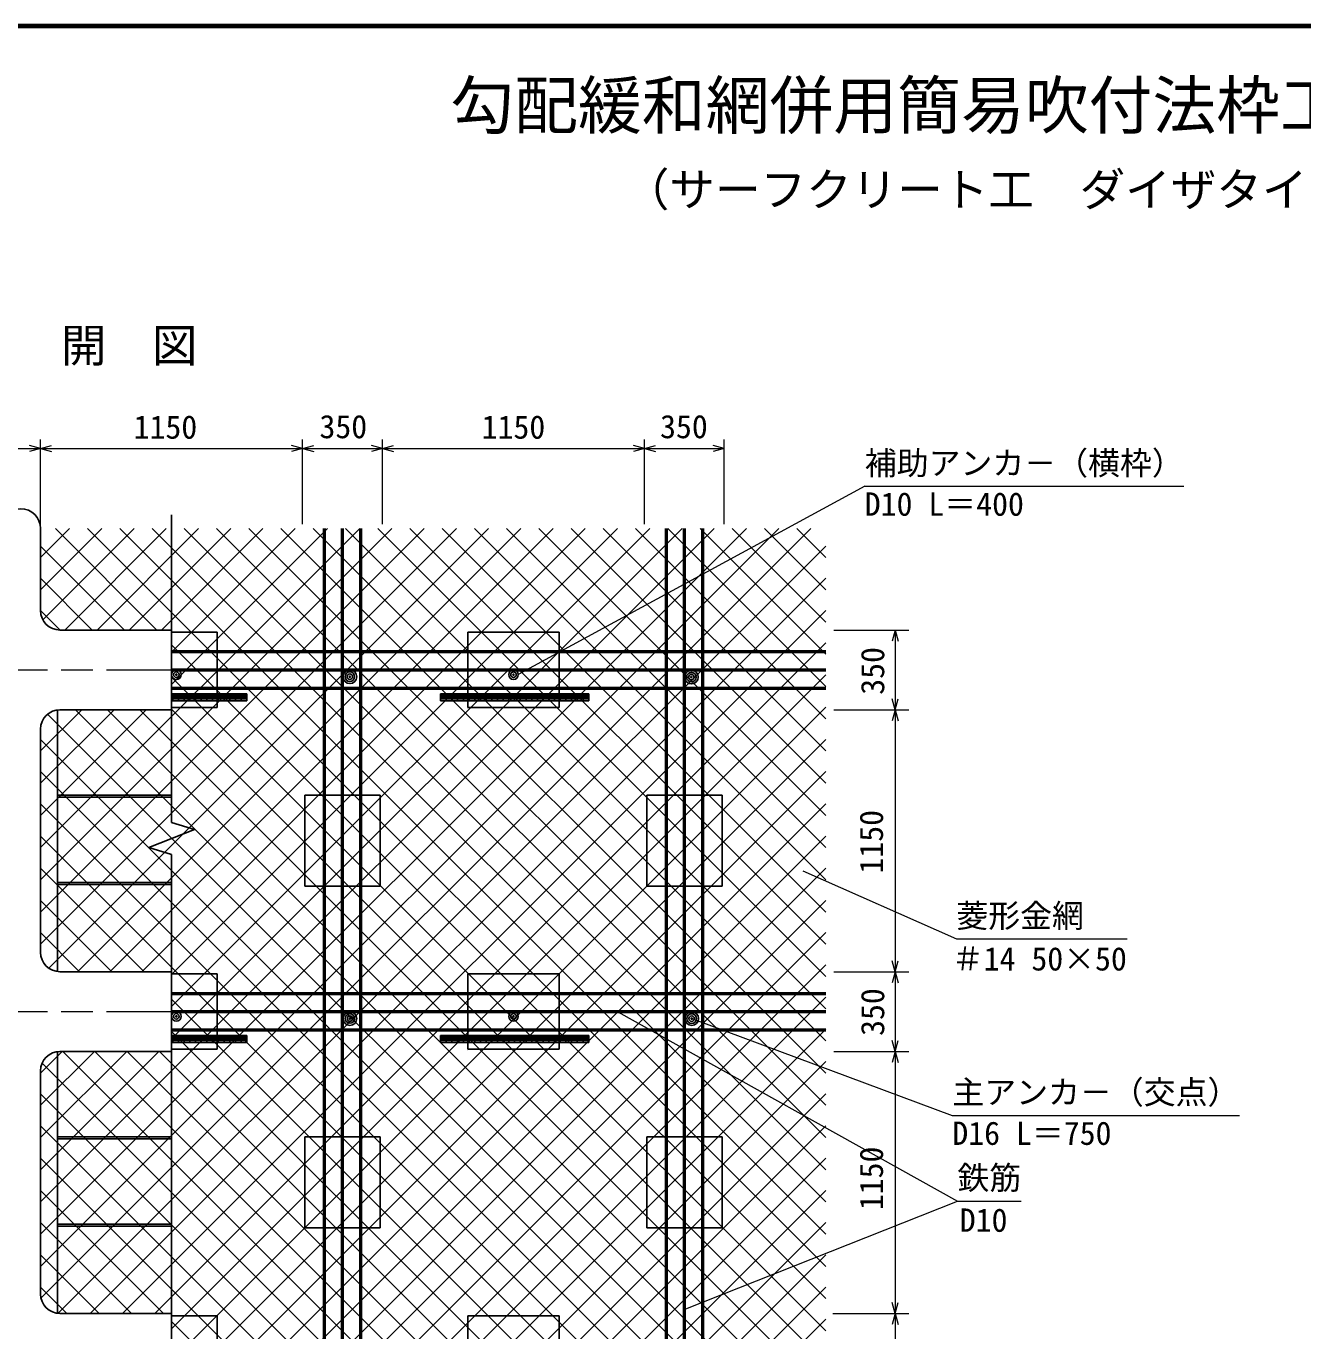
# Model space of a CAD drawing. Units: millimetres, scale not verified. Extents: x 400 to 16400, y 400 to 11650.
# Drawn here: x 4605 to 10207, y 5752 to 11480 of the extents above; entities that cross this region are included whole.
import ezdxf
from ezdxf.enums import TextEntityAlignment as Align

# ---------------------------------------------------------------- set-up
doc = ezdxf.new("R2010")
doc.units = ezdxf.units.MM
doc.header["$LTSCALE"] = 40
doc.linetypes.add('CHAIN', pattern=[18.5, 12, -1.5, 3.5, -1.5])
for name, color, linetype, lineweight in [('C-BMK', 2, 'CHAIN', 13), ('C-STR', 6, 'Continuous', 25), ('C-STR-DIM', 1, 'Continuous', 13), ('C-STR-HTXT', 7, 'Continuous', 13), ('C-TTL', 2, 'Continuous', 70)]:
    doc.layers.add(name, color=color, linetype=linetype, lineweight=lineweight)
doc.layers.add('C-TTL-TXT', color=7, linetype='Continuous')
doc.styles.add('ＭＳ ゴシック', font='')
doc.styles.get('ＭＳ ゴシック').set_extended_font_data('MS Gothic')

msp = doc.modelspace()

# ---------------------------------------------------------------- linework, layer by layer
at = {"layer": 'C-BMK'}
for p, q in [((1258.7, 8653.95), (5248.7, 8653.95)), ((1258.7, 7153.95), (5248.7, 7153.95))]:
    msp.add_line(p, q, dxfattribs=at)
at = {"layer": 'C-STR', "color": 7}
for p, q in [((5243.7, 7983.95), (5243.7, 9333.95)), ((4668.7, 8913.95), (4668.7, 9273.95)), ((4753.7, 8828.95), (5243.7, 8828.95)), ((4753.7, 8478.95), (5243.7, 8478.95)), ((4668.7, 7413.95), (4668.7, 8393.95)), ((5343.7, 7953.95), (5243.7, 7983.95)), ((5143.7, 7873.95), (5343.7, 7953.95)), ((5243.7, 4983.95), (5243.7, 7843.95)), ((4753.7, 7328.95), (5243.7, 7328.95)), ((4753.7, 6978.95), (5243.7, 6978.95)), ((4668.7, 5913.95), (4668.7, 6893.95)), ((4753.7, 5828.95), (5243.7, 5828.95))]:
    msp.add_line(p, q, dxfattribs=at)
at = {"layer": 'C-STR', "color": 1}
for p, q in [((6068.85, 9273.95), (4668.7, 7873.8)), ((4668.7, 7732.38), (6210.27, 9273.95)), ((6351.69, 9273.95), (4668.7, 7590.96)), ((4668.7, 7449.54), (6493.11, 9273.95)), ((7765.91, 9273.95), (4668.7, 6176.75)), ((4668.7, 6035.32), (7907.33, 9273.95)), ((4668.7, 6318.17), (7624.48, 9273.95)), ((4937.48, 9273.95), (4668.7, 9005.17)), ((4668.7, 9146.59), (4796.06, 9273.95)), ((8048.75, 9273.95), (4670.65, 5895.85)), ((4678.77, 8873.82), (5078.9, 9273.95)), ((6634.53, 9273.95), (4704.92, 7344.34)), ((5178.65, 8828.95), (4733.65, 9273.95)), ((5220.32, 9273.95), (4775.32, 8828.95)), ((4830.96, 7328.95), (6775.96, 9273.95)), ((8113.7, 6035.32), (4875.07, 9273.95)), ((4916.74, 8828.95), (5361.74, 9273.95)), ((6917.38, 9273.95), (4972.38, 7328.95)), ((5016.49, 9273.95), (8113.7, 6176.75)), ((5058.16, 8828.95), (5503.16, 9273.95)), ((5113.8, 7328.95), (7058.8, 9273.95)), ((8113.7, 6318.17), (5157.91, 9273.95)), ((5199.59, 8828.95), (5644.59, 9273.95)), ((7483.06, 9273.95), (5242.7, 7033.59)), ((5786.01, 9273.95), (5243.7, 8731.65)), ((5243.7, 7176.01), (7341.64, 9273.95)), ((7200.22, 9273.95), (5243.7, 7317.43)), ((5243.7, 8590.22), (5927.43, 9273.95)), ((5299.33, 9273.95), (8113.7, 6459.59)), ((8113.7, 6601.01), (5440.75, 9273.95)), ((5582.18, 9273.95), (8113.7, 6742.43)), ((8113.7, 6883.85), (5723.6, 9273.95)), ((5865.02, 9273.95), (8113.7, 7025.27)), ((8113.7, 7166.7), (6006.44, 9273.95)), ((6147.86, 9273.95), (8113.7, 7308.12)), ((8113.7, 7449.54), (6289.28, 9273.95)), ((6430.7, 9273.95), (8113.7, 7590.96)), ((8113.7, 7732.38), (6572.12, 9273.95)), ((6713.55, 9273.95), (8113.7, 7873.8)), ((8113.7, 8015.22), (6854.97, 9273.95)), ((6996.39, 9273.95), (8113.7, 8156.65)), ((8113.7, 8298.07), (7137.81, 9273.95)), ((7279.23, 9273.95), (8113.7, 8439.49)), ((8113.7, 8580.91), (7420.65, 9273.95)), ((7562.07, 9273.95), (8113.7, 8722.33)), ((8113.7, 8863.75), (7703.5, 9273.95)), ((7844.92, 9273.95), (8113.7, 9005.17)), ((8113.7, 9146.59), (7986.34, 9273.95)), ((4668.7, 9197.48), (5037.23, 8828.95)), ((4745.17, 5828.95), (8113.7, 9197.48)), ((4668.7, 9056.06), (4895.8, 8828.95)), ((8113.7, 9056.06), (4886.59, 5828.95)), ((4754.38, 8828.95), (4668.7, 8914.64)), ((8113.7, 8914.64), (5028.01, 5828.95)), ((8113.7, 8773.22), (5169.43, 5828.95)), ((5243.7, 8763.9), (8113.7, 5893.9)), ((5243.7, 5761.8), (8113.7, 8631.8)), ((8113.7, 5752.48), (5243.7, 8622.48)), ((4668.7, 8015.22), (5133.43, 8479.95)), ((4668.7, 8156.65), (4991.01, 8478.95)), ((4849.59, 8478.95), (4668.7, 8298.07)), ((8113.7, 5186.8), (4821.54, 8478.95)), ((8113.7, 5328.22), (4962.96, 8478.95)), ((8113.7, 5469.64), (5104.38, 8478.95)), ((8113.7, 8490.38), (5243.7, 5620.38)), ((5243.7, 8481.06), (8113.7, 5611.06)), ((4699.58, 8459.5), (8113.7, 5045.38)), ((4668.7, 4903.95), (8113.7, 8348.95)), ((8113.7, 4903.95), (4668.7, 8348.95)), ((8113.7, 8207.53), (4668.7, 4762.53)), ((4668.7, 8207.53), (8113.7, 4762.53)), ((4668.7, 4621.11), (8113.7, 8066.11)), ((8113.7, 4621.11), (4668.7, 8066.11)), ((8113.7, 7924.69), (4668.7, 4479.69)), ((8113.7, 4479.69), (4668.7, 7924.69)), ((5123.01, 7328.95), (4668.7, 7783.27)), ((8113.7, 7783.27), (4689.12, 4358.69)), ((4668.7, 7641.85), (4981.59, 7328.95)), ((8113.7, 7641.85), (4800.3, 4328.45)), ((4840.17, 7328.95), (4668.7, 7500.43)), ((4941.23, 4327.95), (8113.7, 7500.43)), ((8113.7, 7359), (5083.65, 4328.95)), ((5225.07, 4328.95), (8113.7, 7217.58)), ((8113.7, 4338.27), (5243.7, 7208.27)), ((8113.7, 7076.16), (5243.7, 4206.16)), ((5243.7, 7066.85), (8113.7, 4196.85)), ((4668.7, 6883.85), (4763.8, 6978.95)), ((5046.64, 6978.95), (4668.7, 6601.01)), ((5188.06, 6978.95), (4668.7, 6459.59)), ((4905.22, 6978.95), (4668.7, 6742.43)), ((4765.91, 6978.95), (7765.91, 3978.95)), ((7907.33, 3978.95), (4907.33, 6978.95)), ((8048.75, 3978.95), (5048.75, 6978.95)), ((8113.7, 4055.43), (5190.17, 6978.95)), ((5242.7, 4063.74), (8113.7, 6934.74)), ((7624.48, 3978.95), (4675.7, 6927.74)), ((7553.77, 3908.24), (4668.7, 6793.32)), ((8113.7, 6793.32), (5299.33, 3978.95)), ((7341.64, 3978.95), (4668.7, 6651.9)), ((5440.75, 3978.95), (8113.7, 6651.9)), ((4668.7, 6510.48), (7200.22, 3978.95)), ((8113.7, 6510.48), (5582.18, 3978.95)), ((5208.8, 5828.95), (4668.7, 6369.05)), ((5723.6, 3978.95), (8113.7, 6369.05)), ((5067.38, 5828.95), (4668.7, 6227.63)), ((8113.7, 6227.63), (5865.02, 3978.95)), ((4668.7, 6086.21), (4925.96, 5828.95)), ((6006.44, 3978.95), (8113.7, 6086.21)), ((4668.7, 5944.79), (4784.53, 5828.95)), ((8113.7, 5944.79), (6147.86, 3978.95)), ((7058.8, 3978.95), (5243.7, 5794.05)), ((6289.28, 3978.95), (8113.7, 5803.37))]:
    msp.add_line(p, q, dxfattribs=at)
at = {"layer": 'C-STR', "color": 7, "lineweight": 50}
for p, q in [((5913.7, 9273.95), (5913.7, 3973.95)), ((5993.7, 3973.95), (5993.7, 9273.95)), ((6073.7, 3973.95), (6073.7, 9273.95)), ((7413.7, 9273.95), (7413.7, 3973.95)), ((7493.7, 3973.95), (7493.7, 9273.95)), ((7573.7, 3973.95), (7573.7, 9273.95)), ((5243.7, 8733.95), (8113.7, 8733.95)), ((5243.7, 8653.95), (8113.7, 8653.95)), ((5243.7, 8573.95), (8113.7, 8573.95)), ((5243.7, 7233.95), (8113.7, 7233.95)), ((5243.7, 7153.95), (8113.7, 7153.95)), ((5243.7, 7073.95), (8113.7, 7073.95))]:
    msp.add_line(p, q, dxfattribs=at)
at = {"layer": 'C-STR'}
for p, q in [((5243.7, 8818.95), (5443.7, 8818.95)), ((5443.7, 8488.95), (5443.7, 8818.95)), ((6543.7, 8818.95), (6943.7, 8818.95)), ((6543.7, 8818.95), (6543.7, 8488.95)), ((6943.7, 8488.95), (6943.7, 8818.95)), ((5243.7, 8548.76), (5573.7, 8548.76)), ((5243.7, 8541.26), (5573.7, 8541.26)), ((5248.7, 8518.76), (5248.7, 8548.76)), ((5273.7, 8518.76), (5273.7, 8548.76)), ((5298.7, 8518.76), (5298.7, 8548.76)), ((5323.7, 8518.76), (5323.7, 8548.76)), ((5348.7, 8518.76), (5348.7, 8548.76)), ((5373.7, 8518.76), (5373.7, 8548.76)), ((5398.7, 8518.76), (5398.7, 8548.76)), ((5423.7, 8518.76), (5423.7, 8548.76)), ((5448.7, 8518.76), (5448.7, 8548.76)), ((5473.7, 8518.76), (5473.7, 8548.76)), ((5498.7, 8518.76), (5498.7, 8548.76)), ((5523.7, 8518.76), (5523.7, 8548.76)), ((5548.7, 8518.76), (5548.7, 8548.76)), ((5573.7, 8518.76), (5573.7, 8548.76)), ((6423.7, 8548.76), (7073.7, 8548.76)), ((6423.7, 8518.76), (6423.7, 8548.76)), ((6423.7, 8541.26), (7073.7, 8541.26)), ((6448.7, 8518.76), (6448.7, 8548.76)), ((6473.7, 8518.76), (6473.7, 8548.76)), ((6498.7, 8518.76), (6498.7, 8548.76)), ((6523.7, 8518.76), (6523.7, 8548.76)), ((6548.7, 8518.76), (6548.7, 8548.76)), ((6573.7, 8518.76), (6573.7, 8548.76)), ((6598.7, 8518.76), (6598.7, 8548.76)), ((6623.7, 8518.76), (6623.7, 8548.76)), ((6648.7, 8518.76), (6648.7, 8548.76)), ((6673.7, 8518.76), (6673.7, 8548.76)), ((6698.7, 8518.76), (6698.7, 8548.76)), ((6723.7, 8518.76), (6723.7, 8548.76)), ((6748.7, 8518.76), (6748.7, 8548.76)), ((6773.7, 8518.76), (6773.7, 8548.76)), ((6798.7, 8518.76), (6798.7, 8548.76)), ((6823.7, 8518.76), (6823.7, 8548.76)), ((6848.7, 8518.76), (6848.7, 8548.76)), ((6873.7, 8518.76), (6873.7, 8548.76)), ((6898.7, 8518.76), (6898.7, 8548.76)), ((6923.7, 8518.76), (6923.7, 8548.76)), ((6948.7, 8518.76), (6948.7, 8548.76)), ((6973.7, 8518.76), (6973.7, 8548.76)), ((6998.7, 8518.76), (6998.7, 8548.76)), ((7023.7, 8518.76), (7023.7, 8548.76)), ((7048.7, 8518.76), (7048.7, 8548.76)), ((7073.7, 8518.76), (7073.7, 8548.76)), ((4743.7, 8478.95), (4743.7, 7328.95)), ((5243.7, 8533.76), (5573.7, 8533.76)), ((5243.7, 8526.26), (5573.7, 8526.26)), ((5243.7, 8518.76), (5573.7, 8518.76)), ((5443.7, 8488.95), (5243.7, 8488.95)), ((6423.7, 8533.76), (7073.7, 8533.76)), ((6423.7, 8526.26), (7073.7, 8526.26)), ((6423.7, 8518.76), (7073.7, 8518.76)), ((6943.7, 8488.95), (6543.7, 8488.95)), ((6543.7, 8484), (6543.7, 8483.95)), ((5243.7, 8104.25), (4743.7, 8104.25)), ((5243.7, 8095.55), (4743.7, 8095.55)), ((6158.7, 8103.95), (5828.7, 8103.95)), ((5828.7, 7703.95), (5828.7, 8103.95)), ((6158.7, 8103.95), (6158.7, 7703.95)), ((7658.7, 8103.95), (7328.7, 8103.95)), ((7328.7, 7703.95), (7328.7, 8103.95)), ((7658.7, 8103.95), (7658.7, 7703.95)), ((5243.7, 7843.95), (5143.7, 7873.95)), ((4743.7, 7720.95), (5243.7, 7720.95)), ((5243.7, 7712.25), (4743.7, 7712.25)), ((5828.7, 7703.95), (6158.7, 7703.95)), ((7328.7, 7703.95), (7658.7, 7703.95)), ((5243.7, 7318.95), (5443.7, 7318.95)), ((5443.7, 6988.95), (5443.7, 7318.95)), ((6543.7, 7318.95), (6943.7, 7318.95)), ((6543.7, 7318.95), (6543.7, 6988.95)), ((6943.7, 6988.95), (6943.7, 7318.95)), ((5243.7, 7048.76), (5573.7, 7048.76)), ((5248.7, 7018.76), (5248.7, 7048.76)), ((5273.7, 7018.76), (5273.7, 7048.76)), ((5298.7, 7018.76), (5298.7, 7048.76)), ((5323.7, 7018.76), (5323.7, 7048.76)), ((5348.7, 7018.76), (5348.7, 7048.76)), ((5373.7, 7018.76), (5373.7, 7048.76)), ((5398.7, 7018.76), (5398.7, 7048.76)), ((5423.7, 7018.76), (5423.7, 7048.76)), ((5448.7, 7018.76), (5448.7, 7048.76)), ((5473.7, 7018.76), (5473.7, 7048.76)), ((5498.7, 7018.76), (5498.7, 7048.76)), ((5523.7, 7018.76), (5523.7, 7048.76)), ((5548.7, 7018.76), (5548.7, 7048.76)), ((5573.7, 7018.76), (5573.7, 7048.76)), ((6423.7, 7048.76), (7073.7, 7048.76)), ((6423.7, 7018.76), (6423.7, 7048.76)), ((6448.7, 7018.76), (6448.7, 7048.76)), ((6473.7, 7018.76), (6473.7, 7048.76)), ((6498.7, 7018.76), (6498.7, 7048.76)), ((6523.7, 7018.76), (6523.7, 7048.76)), ((6548.7, 7018.76), (6548.7, 7048.76)), ((6573.7, 7018.76), (6573.7, 7048.76)), ((6598.7, 7018.76), (6598.7, 7048.76)), ((6623.7, 7018.76), (6623.7, 7048.76)), ((6648.7, 7018.76), (6648.7, 7048.76)), ((6673.7, 7018.76), (6673.7, 7048.76)), ((6698.7, 7018.76), (6698.7, 7048.76)), ((6723.7, 7018.76), (6723.7, 7048.76)), ((6748.7, 7018.76), (6748.7, 7048.76)), ((6773.7, 7018.76), (6773.7, 7048.76)), ((6798.7, 7018.76), (6798.7, 7048.76)), ((6823.7, 7018.76), (6823.7, 7048.76)), ((6848.7, 7018.76), (6848.7, 7048.76)), ((6873.7, 7018.76), (6873.7, 7048.76)), ((6898.7, 7018.76), (6898.7, 7048.76)), ((6923.7, 7018.76), (6923.7, 7048.76)), ((6948.7, 7018.76), (6948.7, 7048.76)), ((6973.7, 7018.76), (6973.7, 7048.76)), ((6998.7, 7018.76), (6998.7, 7048.76)), ((7023.7, 7018.76), (7023.7, 7048.76)), ((7048.7, 7018.76), (7048.7, 7048.76)), ((7073.7, 7018.76), (7073.7, 7048.76)), ((5243.7, 7041.26), (5573.7, 7041.26)), ((5243.7, 7033.76), (5573.7, 7033.76)), ((5243.7, 7026.26), (5573.7, 7026.26)), ((5243.7, 7018.76), (5573.7, 7018.76)), ((5443.7, 6988.95), (5243.7, 6988.95)), ((6423.7, 7041.26), (7073.7, 7041.26)), ((6423.7, 7033.76), (7073.7, 7033.76)), ((6423.7, 7026.26), (7073.7, 7026.26)), ((6423.7, 7018.76), (7073.7, 7018.76)), ((6943.7, 6988.95), (6543.7, 6988.95)), ((4743.7, 6978.95), (4743.7, 5828.95)), ((6543.7, 6984), (6543.7, 6983.95)), ((5243.7, 6604.25), (4743.7, 6604.25)), ((5243.7, 6595.55), (4743.7, 6595.55)), ((6158.7, 6603.95), (5828.7, 6603.95)), ((5828.7, 6203.95), (5828.7, 6603.95)), ((6158.7, 6603.95), (6158.7, 6203.95)), ((7658.7, 6603.95), (7328.7, 6603.95)), ((7328.7, 6203.95), (7328.7, 6603.95)), ((7658.7, 6603.95), (7658.7, 6203.95)), ((4743.7, 6220.95), (5243.7, 6220.95)), ((5243.7, 6212.25), (4743.7, 6212.25)), ((5828.7, 6203.95), (6158.7, 6203.95)), ((7328.7, 6203.95), (7658.7, 6203.95)), ((5243.7, 5818.95), (5443.7, 5818.95)), ((5443.7, 5488.95), (5443.7, 5818.95)), ((6543.7, 5818.95), (6943.7, 5818.95)), ((6543.7, 5818.95), (6543.7, 5488.95)), ((6943.7, 5488.95), (6943.7, 5818.95))]:
    msp.add_line(p, q, dxfattribs=at)
at = {"layer": 'C-STR', "color": 7}
for centre, radius in [((5264.7, 8632.95), 21), ((6025.7, 8623.95), 30), ((6743.7, 8632.95), 21), ((7524.2, 8621.95), 30), ((5264.7, 8632.95), 12), ((5264.7, 8632.95), 3), ((6025.7, 8623.95), 21), ((6025.7, 8623.95), 12), ((6025.7, 8623.95), 3), ((6743.7, 8632.95), 12), ((6743.7, 8632.95), 3), ((7524.2, 8621.95), 21), ((7524.2, 8621.95), 12), ((7524.2, 8621.95), 3), ((5264.7, 7132.95), 21), ((5264.7, 7132.95), 12), ((5264.7, 7132.95), 3), ((6025.95, 7123.45), 30), ((6025.95, 7123.45), 21), ((6025.95, 7123.45), 12), ((6025.95, 7123.45), 3), ((6743.7, 7132.95), 21), ((6743.7, 7132.95), 12), ((6743.7, 7132.95), 3), ((7525.7, 7122.95), 30), ((7525.7, 7122.95), 21), ((7525.7, 7122.95), 12), ((7525.7, 7122.95), 3)]:
    msp.add_circle(centre, radius, dxfattribs=at)
for centre, radius, start, end in [((4581.2, 9273.95), 87.5, 359.99992, 179.99992), ((4753.7, 8913.95), 85, 180, 270), ((4753.7, 8393.95), 85, 90, 180), ((4753.7, 7413.95), 85, 180, 270), ((4753.7, 6893.95), 85, 90, 180), ((4753.7, 5913.95), 85, 180, 270)]:
    msp.add_arc(centre, radius, start, end, dxfattribs=at)
at = {"layer": 'C-STR-DIM'}
for p, q in [((4318.7, 9625.95), (4668.7, 9625.95)), ((4668.7, 9625.95), (4620.4, 9638.89)), ((4668.7, 9625.95), (4620.4, 9613.01)), ((4668.7, 9293.95), (4668.7, 9665.95)), ((4668.7, 9625.95), (4716.99, 9638.89)), ((4668.7, 9625.95), (5818.7, 9625.95)), ((4668.7, 9625.95), (4716.99, 9613.01)), ((5818.7, 9625.95), (5770.4, 9638.89)), ((5818.7, 9625.95), (5770.4, 9613.01)), ((5818.7, 9293.95), (5818.7, 9665.95)), ((5818.7, 9625.95), (5866.99, 9638.89)), ((5818.7, 9625.95), (6168.7, 9625.95)), ((5818.7, 9625.95), (5866.99, 9613.01)), ((6168.7, 9625.95), (6120.4, 9638.89)), ((6168.7, 9625.95), (6120.4, 9613.01)), ((6168.7, 9293.95), (6168.7, 9665.95)), ((6168.7, 9625.95), (6216.99, 9638.89)), ((6168.7, 9625.95), (7318.7, 9625.95)), ((6168.7, 9625.95), (6216.99, 9613.01)), ((7318.7, 9625.95), (7270.4, 9638.89)), ((7318.7, 9625.95), (7270.4, 9613.01)), ((7318.7, 9293.95), (7318.7, 9665.95)), ((7318.7, 9625.95), (7366.99, 9638.89)), ((7318.7, 9625.95), (7668.7, 9625.95)), ((7318.7, 9625.95), (7366.99, 9613.01)), ((7668.7, 9625.95), (7620.4, 9638.89)), ((7668.7, 9625.95), (7620.4, 9613.01)), ((7668.7, 9293.95), (7668.7, 9665.95)), ((8148.7, 8828.95), (8478.7, 8828.95)), ((8418.7, 8828.95), (8405.76, 8780.66)), ((8418.7, 8828.95), (8418.7, 8478.95)), ((8418.7, 8828.95), (8431.64, 8780.66)), ((8148.7, 8478.95), (8478.7, 8478.95)), ((8418.7, 8478.95), (8405.76, 8527.25)), ((8418.7, 8478.95), (8405.76, 8430.66)), ((8418.7, 8478.95), (8431.64, 8527.25)), ((8418.7, 8478.95), (8418.7, 7328.95)), ((8418.7, 8478.95), (8418.7, 7328.95)), ((8418.7, 8478.95), (8418.7, 7328.95)), ((8418.7, 8478.95), (8431.64, 8430.66)), ((8418.7, 7328.95), (8405.76, 7377.25)), ((8418.7, 7328.95), (8431.64, 7377.25)), ((8148.7, 7328.95), (8478.7, 7328.95)), ((8418.7, 7328.95), (8405.76, 7280.66)), ((8418.7, 7328.95), (8418.7, 6978.95)), ((8418.7, 7328.95), (8431.64, 7280.66)), ((8418.7, 6978.95), (8405.76, 7027.25)), ((8418.7, 6978.95), (8431.64, 7027.25)), ((8148.7, 6978.95), (8478.7, 6978.95)), ((8418.7, 6978.95), (8405.76, 6930.66)), ((8418.7, 6978.95), (8418.7, 5828.95)), ((8418.7, 6978.95), (8418.7, 5828.95)), ((8418.7, 6978.95), (8418.7, 5828.95)), ((8418.7, 6978.95), (8431.64, 6930.66)), ((8418.7, 5828.95), (8405.76, 5877.25)), ((8418.7, 5828.95), (8431.64, 5877.25)), ((8144.28, 5828.95), (8478.7, 5828.95)), ((8418.7, 5828.95), (8405.76, 5780.66)), ((8418.7, 5828.95), (8418.7, 5478.95)), ((8418.7, 5828.95), (8431.64, 5780.66))]:
    msp.add_line(p, q, dxfattribs=at)
at = {"layer": 'C-STR-HTXT', "color": 1}
for p, q in [((8284.82, 9459.72), (6764.7, 8632.95)), ((8284.82, 9459.72), (9684.82, 9459.72)), ((8013.14, 7771.11), (8686.74, 7472.66)), ((8686.74, 7472.66), (9436.69, 7472.66)), ((7201.54, 7152.87), (8691.46, 6322.36)), ((7525.7, 7122.95), (8669.06, 6697.94)), ((8669.06, 6697.94), (9929.06, 6697.94)), ((7492.7, 5845.84), (8691.46, 6322.36)), ((8691.46, 6322.36), (8971.46, 6322.36))]:
    msp.add_line(p, q, dxfattribs=at)
at = {"layer": 'C-TTL'}
msp.add_lwpolyline([(400, 400), (16400, 400), (16400, 11480), (400, 11480)], close=True, dxfattribs=at)

# ---------------------------------------------------------------- texts
at = {"layer": 'C-STR-DIM', "color": 7, "style": 'ＭＳ ゴシック'}
for s, p in [('1150', (5076.98, 9637.95)), ('350', (5892.38, 9639.95)), ('1150', (6603.9, 9637.95)), ('350', (7386.72, 9639.95))]:
    msp.add_text(s, height=102.6, dxfattribs=at).set_placement(p, align=Align.BOTTOM_LEFT)
for s, p in [('350', (8401.12, 8544.78)), ('1150', (8395.7, 7759.83)), ('350', (8401.12, 7047.17)), ('1150', (8395.7, 6282.03))]:
    msp.add_text(s, height=102.6, rotation=90, dxfattribs=at).set_placement(p, align=Align.BOTTOM_LEFT)
at = {"layer": 'C-STR-HTXT', "style": 'ＭＳ ゴシック'}
for s, p in [('補助アンカ－（横枠）', (8284.82, 9479.72)), ('D10 L＝400', (8284.82, 9299.72)), ('菱形金網', (8686.74, 7492.66)), ('＃14 50×50', (8666.69, 7303.47)), ('主アンカ－（交点）', (8669.06, 6717.94)), ('D16 L＝750', (8669.06, 6537.94)), ('鉄筋', (8691.46, 6342.36)), ('D10', (8701.69, 6156.37))]:
    msp.add_text(s, height=102.6, dxfattribs=at).set_placement(p, align=Align.BOTTOM_LEFT)
at = {"layer": 'C-TTL-TXT', "color": 3, "style": 'ＭＳ ゴシック'}
msp.add_text('勾配緩和網併用簡易吹付法枠工標準施工図', height=205.3, dxfattribs=at).set_placement((9126.9, 10968.33), align=Align.BOTTOM_CENTER)
msp.add_text('（サーフクリート工\u3000ダイザタイプ1500）', height=146.6, dxfattribs=at).set_placement((9126.9, 10762.72), align=Align.MIDDLE_CENTER)
at = {"layer": 'C-TTL-TXT', "style": 'ＭＳ ゴシック'}
msp.add_text('標\u3000準\u3000展\u3000開\u3000図', height=146.6, dxfattribs=at).set_placement((3557.86, 9960.85), align=Align.BOTTOM_LEFT)

doc.saveas('drawing.dxf')
